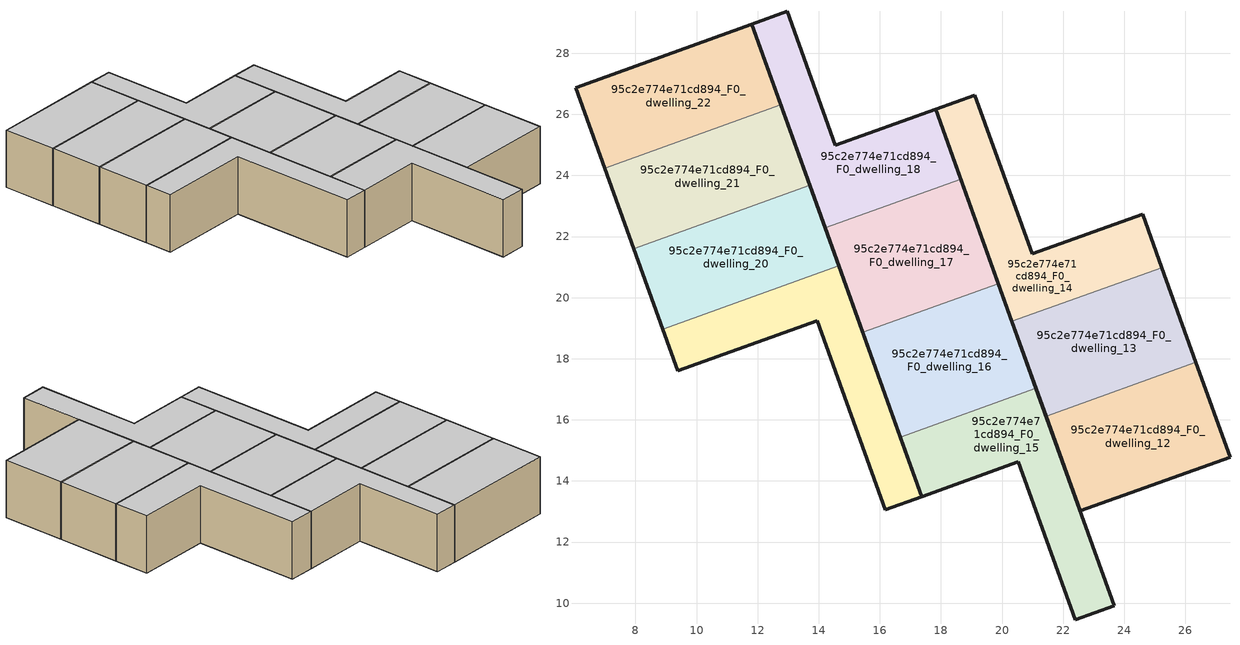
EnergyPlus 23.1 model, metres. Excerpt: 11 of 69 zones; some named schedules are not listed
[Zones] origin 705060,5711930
95c2e774e71cd894_F0_dwelling_12
 floor ground (EU_floor_Construction): 27.46,14.78 26.35,17.88 21.44,16.12 22.55,13.02 z0
 wall outside (EU_wall_Construction): 26.35,17.88 27.46,14.78 22.55,13.02 21.44,16.12 z0:3
 wall to 95c2e774e71cd894_F0_dwelling_13 (EU_wall_Construction): 21.44,16.12 26.35,17.88 z0:3
 ceiling to 95c2e774e71cd894_F1_dwelling_12 (EU_floor_Construction): 26.35,17.88 27.46,14.78 22.55,13.02 21.44,16.12 z3
95c2e774e71cd894_F0_dwelling_13
 floor ground (EU_floor_Construction): 26.35,17.88 25.23,20.99 20.33,19.22 21.44,16.12 z0
 wall outside (EU_wall_Construction): 25.23,20.99 26.35,17.88 / 21.44,16.12 20.33,19.22 z0:3
 wall to 95c2e774e71cd894_F0_dwelling_14 (EU_wall_Construction): 20.33,19.22 25.23,20.99 z0:3
 ceiling to 95c2e774e71cd894_F1_dwelling_13 (EU_floor_Construction): 25.23,20.99 26.35,17.88 21.44,16.12 20.33,19.22 z3
95c2e774e71cd894_F0_dwelling_14
 floor ground (EU_floor_Construction): 25.23,20.99 24.61,22.73 20.98,21.43 19.11,26.62 17.83,26.17 20.33,19.22 z0
 wall outside (EU_wall_Construction): 20.33,19.22 17.83,26.17 19.11,26.62 20.98,21.43 24.61,22.73 25.23,20.99 z0:3
 ceiling to 95c2e774e71cd894_F1_dwelling_14 (EU_floor_Construction): 24.61,22.73 25.23,20.99 20.33,19.22 17.83,26.17 19.11,26.62 20.98,21.43 z3
95c2e774e71cd894_F0_dwelling_15
 floor ground (EU_floor_Construction): 23.67,9.92 21.11,17.04 16.67,15.44 17.37,13.49 20.54,14.63 22.4,9.46 z0
 wall outside (EU_wall_Construction): 21.11,17.04 23.67,9.92 22.4,9.46 20.54,14.63 17.37,13.49 16.67,15.44 z0:3
 wall to 95c2e774e71cd894_F0_dwelling_16 (EU_wall_Construction): 16.67,15.44 21.11,17.04 z0:3
 ceiling to 95c2e774e71cd894_F1_dwelling_15 (EU_floor_Construction): 21.11,17.04 23.67,9.92 22.4,9.46 20.54,14.63 17.37,13.49 16.67,15.44 z3
95c2e774e71cd894_F0_dwelling_16
 floor ground (EU_floor_Construction): 21.11,17.04 19.88,20.46 15.44,18.86 16.67,15.44 z0
 wall outside (EU_wall_Construction): 19.88,20.46 21.11,17.04 / 16.67,15.44 15.44,18.86 z0:3
 wall to 95c2e774e71cd894_F0_dwelling_17 (EU_wall_Construction): 15.44,18.86 19.88,20.46 z0:3
 ceiling to 95c2e774e71cd894_F1_dwelling_16 (EU_floor_Construction): 19.88,20.46 21.11,17.04 16.67,15.44 15.44,18.86 z3
95c2e774e71cd894_F0_dwelling_17
 floor ground (EU_floor_Construction): 19.88,20.46 18.65,23.88 14.21,22.29 15.44,18.86 z0
 wall outside (EU_wall_Construction): 18.65,23.88 19.88,20.46 / 15.44,18.86 14.21,22.29 z0:3
 wall to 95c2e774e71cd894_F0_dwelling_18 (EU_wall_Construction): 14.21,22.29 18.65,23.88 z0:3
 ceiling to 95c2e774e71cd894_F1_dwelling_17 (EU_floor_Construction): 18.65,23.88 19.88,20.46 15.44,18.86 14.21,22.29 z3
95c2e774e71cd894_F0_dwelling_18
 floor ground (EU_floor_Construction): 18.65,23.88 17.83,26.17 14.55,24.99 12.97,29.37 11.81,28.96 14.21,22.29 z0
 wall outside (EU_wall_Construction): 14.21,22.29 11.81,28.96 12.97,29.37 14.55,24.99 17.83,26.17 18.65,23.88 z0:3
 ceiling to 95c2e774e71cd894_F1_dwelling_18 (EU_floor_Construction): 17.83,26.17 18.65,23.88 14.21,22.29 11.81,28.96 12.97,29.37 14.55,24.99 z3
95c2e774e71cd894_F0_dwelling_19
 floor ground (EU_floor_Construction): 17.37,13.49 14.66,21.04 8.89,18.97 9.39,17.6 13.95,19.24 16.18,13.06 z0
 wall outside (EU_wall_Construction): 14.66,21.04 17.37,13.49 16.18,13.06 13.95,19.24 9.39,17.6 8.89,18.97 z0:3
 wall to 95c2e774e71cd894_F0_dwelling_20 (EU_wall_Construction): 8.89,18.97 14.66,21.04 z0:3
 ceiling to 95c2e774e71cd894_F1_dwelling_19 (EU_floor_Construction): 14.66,21.04 17.37,13.49 16.18,13.06 13.95,19.24 9.39,17.6 8.89,18.97 z3
95c2e774e71cd894_F0_dwelling_20
 floor ground (EU_floor_Construction): 14.66,21.04 13.71,23.68 7.94,21.61 8.89,18.97 z0
 wall outside (EU_wall_Construction): 8.89,18.97 7.94,21.61 / 13.71,23.68 14.66,21.04 z0:3
 wall to 95c2e774e71cd894_F0_dwelling_21 (EU_wall_Construction): 7.94,21.61 13.71,23.68 z0:3
 ceiling to 95c2e774e71cd894_F1_dwelling_20 (EU_floor_Construction): 13.71,23.68 14.66,21.04 8.89,18.97 7.94,21.61 z3
95c2e774e71cd894_F0_dwelling_21
 floor ground (EU_floor_Construction): 13.71,23.68 12.76,26.32 6.99,24.24 7.94,21.61 z0
 wall outside (EU_wall_Construction): 7.94,21.61 6.99,24.24 / 12.76,26.32 13.71,23.68 z0:3
 wall to 95c2e774e71cd894_F0_dwelling_22 (EU_wall_Construction): 6.99,24.24 12.76,26.32 z0:3
 ceiling to 95c2e774e71cd894_F1_dwelling_21 (EU_floor_Construction): 12.76,26.32 13.71,23.68 7.94,21.61 6.99,24.24 z3
95c2e774e71cd894_F0_dwelling_22
 floor ground (EU_floor_Construction): 12.76,26.32 11.81,28.96 6.04,26.88 6.99,24.24 z0
 wall outside (EU_wall_Construction): 6.99,24.24 6.04,26.88 11.81,28.96 12.76,26.32 z0:3
 ceiling to 95c2e774e71cd894_F1_dwelling_22 (EU_floor_Construction): 11.81,28.96 12.76,26.32 6.99,24.24 6.04,26.88 z3
[Building]
EU S2 Campaign: North Axis=0; Terrain=City; Solar Distribution=FullExterior
[Site:Location]
London: Latitude=51.5; Longitude=-0.5; Time Zone=0; Elevation=25
[SizingPeriod:WeatherFileDays]
AnnualSizingPeriod: Begin Month=1; Begin Day of Month=1; End Month=12; End Day of Month=31; Day of Week for Start Day=Monday; Use Weather File Daylight Saving Period=No; Use Weather File Rain and Snow Indicators=No
[MATERIAL]
EU_InternalMass_Material: Roughness=MediumRough; Thickness=0.1; Conductivity=1; Density=1800; Specific Heat=900; Thermal Absorptance=0.9; Solar Absorptance=0.7; Visible Absorptance=0.7
[MATERIAL:NOMASS] Roughness=MediumRough; Thermal Absorptance=0.9; Solar Absorptance=0.7; Visible Absorptance=0.7
Name | Thermal Resistance
EU_wall_NoMass | 0.635353
EU_floor_NoMass | 1.96382
[CONSTRUCTION]
EU_wall_Construction: EU_wall_NoMass
EU_floor_Construction: EU_floor_NoMass
EU_InternalMass_Construction: EU_InternalMass_Material
[ZONE] Type=1; Multiplier=1; Ceiling Height=autocalculate; Floor Area=autocalculate; Part of Total Floor Area=Yes
Name | Volume
95c2e774e71cd894_F0_dwelling_12 | 51.575
95c2e774e71cd894_F0_dwelling_13 | 51.5742
95c2e774e71cd894_F0_dwelling_14 | 51.5779
95c2e774e71cd894_F0_dwelling_15 | 51.5757
95c2e774e71cd894_F0_dwelling_16 | 51.572
95c2e774e71cd894_F0_dwelling_17 | 51.564
95c2e774e71cd894_F0_dwelling_18 | 51.5559
95c2e774e71cd894_F0_dwelling_19 | 51.5698
95c2e774e71cd894_F0_dwelling_20 | 51.5669
95c2e774e71cd894_F0_dwelling_21 | 51.5771
95c2e774e71cd894_F0_dwelling_22 | 51.5735
[INTERNALMASS] Construction=EU_InternalMass_Construction
Name | Zone or ZoneList | Surface Area
95c2e774e71cd894_F0_dwelling_12_EU_InternalMass | 95c2e774e71cd894_F0_dwelling_12 | 17.1917
95c2e774e71cd894_F0_dwelling_13_EU_InternalMass | 95c2e774e71cd894_F0_dwelling_13 | 17.1917
95c2e774e71cd894_F0_dwelling_14_EU_InternalMass | 95c2e774e71cd894_F0_dwelling_14 | 17.1924
95c2e774e71cd894_F0_dwelling_15_EU_InternalMass | 95c2e774e71cd894_F0_dwelling_15 | 17.1919
95c2e774e71cd894_F0_dwelling_16_EU_InternalMass | 95c2e774e71cd894_F0_dwelling_16 | 17.1906
95c2e774e71cd894_F0_dwelling_17_EU_InternalMass | 95c2e774e71cd894_F0_dwelling_17 | 17.1881
95c2e774e71cd894_F0_dwelling_18_EU_InternalMass | 95c2e774e71cd894_F0_dwelling_18 | 17.1894
95c2e774e71cd894_F0_dwelling_19_EU_InternalMass | 95c2e774e71cd894_F0_dwelling_19 | 17.1903
95c2e774e71cd894_F0_dwelling_20_EU_InternalMass | 95c2e774e71cd894_F0_dwelling_20 | 17.189
95c2e774e71cd894_F0_dwelling_21_EU_InternalMass | 95c2e774e71cd894_F0_dwelling_21 | 17.1923
95c2e774e71cd894_F0_dwelling_22_EU_InternalMass | 95c2e774e71cd894_F0_dwelling_22 | 17.1916
[OTHEREQUIPMENT] Fuel Type=Electricity; Design Level Calculation Method=Watts/Area; Power per Zone Floor Area=1; Fraction Latent=0; Fraction Radiant=0; Fraction Lost=0; Carbon Dioxide Generation Rate=0; EndUse Subcategory=EU_Step8_InternalGains
Name | Zone or ZoneList or Space or SpaceList | Schedule
EU_Step8_InternalGain_95c2e774e71cd894_F0_dwelling_12_f000 | 95c2e774e71cd894_F0_dwelling_12 | EU_Step8_GainSchedule_95c2e774e71cd894_F0_dwelling_12_f000
EU_Step8_InternalGain_95c2e774e71cd894_F0_dwelling_13_f000 | 95c2e774e71cd894_F0_dwelling_13 | EU_Step8_GainSchedule_95c2e774e71cd894_F0_dwelling_13_f000
EU_Step8_InternalGain_95c2e774e71cd894_F0_dwelling_14_f000 | 95c2e774e71cd894_F0_dwelling_14 | EU_Step8_GainSchedule_95c2e774e71cd894_F0_dwelling_14_f000
EU_Step8_InternalGain_95c2e774e71cd894_F0_dwelling_15_f000 | 95c2e774e71cd894_F0_dwelling_15 | EU_Step8_GainSchedule_95c2e774e71cd894_F0_dwelling_15_f000
EU_Step8_InternalGain_95c2e774e71cd894_F0_dwelling_16_f000 | 95c2e774e71cd894_F0_dwelling_16 | EU_Step8_GainSchedule_95c2e774e71cd894_F0_dwelling_16_f000
EU_Step8_InternalGain_95c2e774e71cd894_F0_dwelling_17_f000 | 95c2e774e71cd894_F0_dwelling_17 | EU_Step8_GainSchedule_95c2e774e71cd894_F0_dwelling_17_f000
EU_Step8_InternalGain_95c2e774e71cd894_F0_dwelling_18_f000 | 95c2e774e71cd894_F0_dwelling_18 | EU_Step8_GainSchedule_95c2e774e71cd894_F0_dwelling_18_f000
EU_Step8_InternalGain_95c2e774e71cd894_F0_dwelling_19_f000 | 95c2e774e71cd894_F0_dwelling_19 | EU_Step8_GainSchedule_95c2e774e71cd894_F0_dwelling_19_f000
EU_Step8_InternalGain_95c2e774e71cd894_F0_dwelling_20_f000 | 95c2e774e71cd894_F0_dwelling_20 | EU_Step8_GainSchedule_95c2e774e71cd894_F0_dwelling_20_f000
EU_Step8_InternalGain_95c2e774e71cd894_F0_dwelling_21_f000 | 95c2e774e71cd894_F0_dwelling_21 | EU_Step8_GainSchedule_95c2e774e71cd894_F0_dwelling_21_f000
EU_Step8_InternalGain_95c2e774e71cd894_F0_dwelling_22_f000 | 95c2e774e71cd894_F0_dwelling_22 | EU_Step8_GainSchedule_95c2e774e71cd894_F0_dwelling_22_f000
[ZONEVENTILATION:DESIGNFLOWRATE] Schedule=EU_AlwaysOn; Design Flow Rate Calculation Method=AirChanges/Hour; Air Changes per Hour=0.555504; Ventilation Type=Natural; Fan Pressure Rise=0; Fan Total Efficiency=1; Constant Term Coefficient=1; Temperature Term Coefficient=0; Velocity Term Coefficient=0; Velocity Squared Term Coefficient=0; Minimum Indoor Temperature=-100; Maximum Indoor Temperature=100; Delta Temperature=-100; Minimum Outdoor Temperature=-100; Maximum Outdoor Temperature=100; Maximum Wind Speed=40
Name | Zone or ZoneList or Space or SpaceList
EU_ConstantAir_95c2e774e71cd894_F0_dwelling_12 | 95c2e774e71cd894_F0_dwelling_12
EU_ConstantAir_95c2e774e71cd894_F0_dwelling_13 | 95c2e774e71cd894_F0_dwelling_13
EU_ConstantAir_95c2e774e71cd894_F0_dwelling_14 | 95c2e774e71cd894_F0_dwelling_14
EU_ConstantAir_95c2e774e71cd894_F0_dwelling_15 | 95c2e774e71cd894_F0_dwelling_15
EU_ConstantAir_95c2e774e71cd894_F0_dwelling_16 | 95c2e774e71cd894_F0_dwelling_16
EU_ConstantAir_95c2e774e71cd894_F0_dwelling_17 | 95c2e774e71cd894_F0_dwelling_17
EU_ConstantAir_95c2e774e71cd894_F0_dwelling_18 | 95c2e774e71cd894_F0_dwelling_18
EU_ConstantAir_95c2e774e71cd894_F0_dwelling_19 | 95c2e774e71cd894_F0_dwelling_19
EU_ConstantAir_95c2e774e71cd894_F0_dwelling_20 | 95c2e774e71cd894_F0_dwelling_20
EU_ConstantAir_95c2e774e71cd894_F0_dwelling_21 | 95c2e774e71cd894_F0_dwelling_21
EU_ConstantAir_95c2e774e71cd894_F0_dwelling_22 | 95c2e774e71cd894_F0_dwelling_22
[HVACTEMPLATE:THERMOSTAT] Constant Heating Setpoint=20; Constant Cooling Setpoint=50
EU_HeatOnly_95c2e774e71cd894_F0_dwelling_0; EU_HeatOnly_95c2e774e71cd894_F0_dwelling_1; EU_HeatOnly_95c2e774e71cd894_F0_dwelling_2; EU_HeatOnly_95c2e774e71cd894_F0_dwelling_3; EU_HeatOnly_95c2e774e71cd894_F0_dwelling_4; EU_HeatOnly_95c2e774e71cd894_F0_dwelling_5; EU_HeatOnly_95c2e774e71cd894_F0_dwelling_6; EU_HeatOnly_95c2e774e71cd894_F0_dwelling_7; EU_HeatOnly_95c2e774e71cd894_F0_dwelling_8; EU_HeatOnly_95c2e774e71cd894_F0_dwelling_9; EU_HeatOnly_95c2e774e71cd894_F0_dwelling_10; EU_HeatOnly_95c2e774e71cd894_F0_dwelling_11; EU_HeatOnly_95c2e774e71cd894_F0_dwelling_12; EU_HeatOnly_95c2e774e71cd894_F0_dwelling_13; EU_HeatOnly_95c2e774e71cd894_F0_dwelling_14; EU_HeatOnly_95c2e774e71cd894_F0_dwelling_15; EU_HeatOnly_95c2e774e71cd894_F0_dwelling_16; EU_HeatOnly_95c2e774e71cd894_F0_dwelling_17; EU_HeatOnly_95c2e774e71cd894_F0_dwelling_18; EU_HeatOnly_95c2e774e71cd894_F0_dwelling_19; EU_HeatOnly_95c2e774e71cd894_F0_dwelling_20; EU_HeatOnly_95c2e774e71cd894_F0_dwelling_21; EU_HeatOnly_95c2e774e71cd894_F0_dwelling_22; EU_HeatOnly_95c2e774e71cd894_F1_dwelling_0; EU_HeatOnly_95c2e774e71cd894_F1_dwelling_1; EU_HeatOnly_95c2e774e71cd894_F1_dwelling_2; EU_HeatOnly_95c2e774e71cd894_F1_dwelling_3; EU_HeatOnly_95c2e774e71cd894_F1_dwelling_4; EU_HeatOnly_95c2e774e71cd894_F1_dwelling_5; EU_HeatOnly_95c2e774e71cd894_F1_dwelling_6; EU_HeatOnly_95c2e774e71cd894_F1_dwelling_7; EU_HeatOnly_95c2e774e71cd894_F1_dwelling_8; EU_HeatOnly_95c2e774e71cd894_F1_dwelling_9; EU_HeatOnly_95c2e774e71cd894_F1_dwelling_10; EU_HeatOnly_95c2e774e71cd894_F1_dwelling_11; EU_HeatOnly_95c2e774e71cd894_F1_dwelling_12; EU_HeatOnly_95c2e774e71cd894_F1_dwelling_13; EU_HeatOnly_95c2e774e71cd894_F1_dwelling_14; EU_HeatOnly_95c2e774e71cd894_F1_dwelling_15; EU_HeatOnly_95c2e774e71cd894_F1_dwelling_16; EU_HeatOnly_95c2e774e71cd894_F1_dwelling_17; EU_HeatOnly_95c2e774e71cd894_F1_dwelling_18; EU_HeatOnly_95c2e774e71cd894_F1_dwelling_19; EU_HeatOnly_95c2e774e71cd894_F1_dwelling_20; EU_HeatOnly_95c2e774e71cd894_F1_dwelling_21; EU_HeatOnly_95c2e774e71cd894_F1_dwelling_22; EU_HeatOnly_95c2e774e71cd894_F2_dwelling_0; EU_HeatOnly_95c2e774e71cd894_F2_dwelling_1; EU_HeatOnly_95c2e774e71cd894_F2_dwelling_2; EU_HeatOnly_95c2e774e71cd894_F2_dwelling_3; EU_HeatOnly_95c2e774e71cd894_F2_dwelling_4; EU_HeatOnly_95c2e774e71cd894_F2_dwelling_5; EU_HeatOnly_95c2e774e71cd894_F2_dwelling_6; EU_HeatOnly_95c2e774e71cd894_F2_dwelling_7; EU_HeatOnly_95c2e774e71cd894_F2_dwelling_8; EU_HeatOnly_95c2e774e71cd894_F2_dwelling_9; EU_HeatOnly_95c2e774e71cd894_F2_dwelling_10; EU_HeatOnly_95c2e774e71cd894_F2_dwelling_11; EU_HeatOnly_95c2e774e71cd894_F2_dwelling_12; EU_HeatOnly_95c2e774e71cd894_F2_dwelling_13; EU_HeatOnly_95c2e774e71cd894_F2_dwelling_14; EU_HeatOnly_95c2e774e71cd894_F2_dwelling_15; EU_HeatOnly_95c2e774e71cd894_F2_dwelling_16; EU_HeatOnly_95c2e774e71cd894_F2_dwelling_17; EU_HeatOnly_95c2e774e71cd894_F2_dwelling_18; EU_HeatOnly_95c2e774e71cd894_F2_dwelling_19; EU_HeatOnly_95c2e774e71cd894_F2_dwelling_20; EU_HeatOnly_95c2e774e71cd894_F2_dwelling_21; EU_HeatOnly_95c2e774e71cd894_F2_dwelling_22
[HVACTEMPLATE:ZONE:IDEALLOADSAIRSYSTEM] System Availability Schedule=EU_AlwaysOn; Maximum Heating Supply Air Temperature=50; Minimum Cooling Supply Air Temperature=13; Maximum Heating Supply Air Humidity Ratio=0.0156; Minimum Cooling Supply Air Humidity Ratio=0.0077; Heating Limit=NoLimit; Cooling Limit=NoLimit; Heating Availability Schedule=EU_AlwaysOn; Cooling Availability Schedule=EU_CoolingOff; Dehumidification Control Type=ConstantSensibleHeatRatio; Cooling Sensible Heat Ratio=0.7; Dehumidification Setpoint=60; Humidification Control Type=None; Humidification Setpoint=30; Outdoor Air Method=None; Outdoor Air Flow Rate per Person=0.00944; Outdoor Air Flow Rate per Zone Floor Area=0; Outdoor Air Flow Rate per Zone=0; Demand Controlled Ventilation Type=None; Outdoor Air Economizer Type=NoEconomizer; Heat Recovery Type=None; Sensible Heat Recovery Effectiveness=0.7; Latent Heat Recovery Effectiveness=0.65
Name | Template Thermostat
95c2e774e71cd894_F0_dwelling_12 | EU_HeatOnly_95c2e774e71cd894_F0_dwelling_12
95c2e774e71cd894_F0_dwelling_13 | EU_HeatOnly_95c2e774e71cd894_F0_dwelling_13
95c2e774e71cd894_F0_dwelling_14 | EU_HeatOnly_95c2e774e71cd894_F0_dwelling_14
95c2e774e71cd894_F0_dwelling_15 | EU_HeatOnly_95c2e774e71cd894_F0_dwelling_15
95c2e774e71cd894_F0_dwelling_16 | EU_HeatOnly_95c2e774e71cd894_F0_dwelling_16
95c2e774e71cd894_F0_dwelling_17 | EU_HeatOnly_95c2e774e71cd894_F0_dwelling_17
95c2e774e71cd894_F0_dwelling_18 | EU_HeatOnly_95c2e774e71cd894_F0_dwelling_18
95c2e774e71cd894_F0_dwelling_19 | EU_HeatOnly_95c2e774e71cd894_F0_dwelling_19
95c2e774e71cd894_F0_dwelling_20 | EU_HeatOnly_95c2e774e71cd894_F0_dwelling_20
95c2e774e71cd894_F0_dwelling_21 | EU_HeatOnly_95c2e774e71cd894_F0_dwelling_21
95c2e774e71cd894_F0_dwelling_22 | EU_HeatOnly_95c2e774e71cd894_F0_dwelling_22
[SIZING:ZONE] Zone Cooling Design Supply Air Temperature Input Method=SupplyAirTemperature; Zone Cooling Design Supply Air Temperature=13; Zone Heating Design Supply Air Temperature Input Method=SupplyAirTemperature; Zone Heating Design Supply Air Temperature=50; Zone Cooling Design Supply Air Humidity Ratio=0.008; Zone Heating Design Supply Air Humidity Ratio=0.008; Cooling Design Air Flow Method=DesignDay; Cooling Design Air Flow Rate=0; Cooling Minimum Air Flow per Zone Floor Area=0.000762; Cooling Minimum Air Flow=0; Cooling Minimum Air Flow Fraction=0.2; Heating Design Air Flow Method=DesignDay; Heating Design Air Flow Rate=0; Heating Maximum Air Flow per Zone Floor Area=0.002032; Heating Maximum Air Flow=0.141576; Heating Maximum Air Flow Fraction=0.3; Account for Dedicated Outdoor Air System=No; Dedicated Outdoor Air System Control Strategy=NeutralSupplyAir; Dedicated Outdoor Air Low Setpoint Temperature for Design=autosize; Dedicated Outdoor Air High Setpoint Temperature for Design=autosize; Zone Load Sizing Method=Sensible Load Only No Latent Load; Zone Latent Cooling Design Supply Air Humidity Ratio Input Method=HumidityRatioDifference; Zone Cooling Design Supply Air Humidity Ratio Difference=0.005; Zone Latent Heating Design Supply Air Humidity Ratio Input Method=HumidityRatioDifference; Zone Humidification Design Supply Air Humidity Ratio Difference=0.005
95c2e774e71cd894_F0_dwelling_12; 95c2e774e71cd894_F0_dwelling_13; 95c2e774e71cd894_F0_dwelling_14; 95c2e774e71cd894_F0_dwelling_15; 95c2e774e71cd894_F0_dwelling_16; 95c2e774e71cd894_F0_dwelling_17; 95c2e774e71cd894_F0_dwelling_18; 95c2e774e71cd894_F0_dwelling_19; 95c2e774e71cd894_F0_dwelling_20; 95c2e774e71cd894_F0_dwelling_21; 95c2e774e71cd894_F0_dwelling_22
[SCHEDULE:FILE] Column Number=1; Rows to Skip at Top=0; Number of Hours of Data=8760; Column Separator=Comma; Interpolate to Timestep=No; Minutes per Item=60; Adjust Schedule for Daylight Savings=Yes
Name | File
EU_Step8_GainSchedule_95c2e774e71cd894_F0_dwelling_12_f000 | ../../schedules/95c2e774e71cd894/95c2e774e71cd894_F0_dwelling_12_f000_gain.csv
EU_Step8_GainSchedule_95c2e774e71cd894_F0_dwelling_13_f000 | ../../schedules/95c2e774e71cd894/95c2e774e71cd894_F0_dwelling_13_f000_gain.csv
EU_Step8_GainSchedule_95c2e774e71cd894_F0_dwelling_14_f000 | ../../schedules/95c2e774e71cd894/95c2e774e71cd894_F0_dwelling_14_f000_gain.csv
EU_Step8_GainSchedule_95c2e774e71cd894_F0_dwelling_15_f000 | ../../schedules/95c2e774e71cd894/95c2e774e71cd894_F0_dwelling_15_f000_gain.csv
EU_Step8_GainSchedule_95c2e774e71cd894_F0_dwelling_16_f000 | ../../schedules/95c2e774e71cd894/95c2e774e71cd894_F0_dwelling_16_f000_gain.csv
EU_Step8_GainSchedule_95c2e774e71cd894_F0_dwelling_17_f000 | ../../schedules/95c2e774e71cd894/95c2e774e71cd894_F0_dwelling_17_f000_gain.csv
EU_Step8_GainSchedule_95c2e774e71cd894_F0_dwelling_18_f000 | ../../schedules/95c2e774e71cd894/95c2e774e71cd894_F0_dwelling_18_f000_gain.csv
EU_Step8_GainSchedule_95c2e774e71cd894_F0_dwelling_19_f000 | ../../schedules/95c2e774e71cd894/95c2e774e71cd894_F0_dwelling_19_f000_gain.csv
EU_Step8_GainSchedule_95c2e774e71cd894_F0_dwelling_20_f000 | ../../schedules/95c2e774e71cd894/95c2e774e71cd894_F0_dwelling_20_f000_gain.csv
